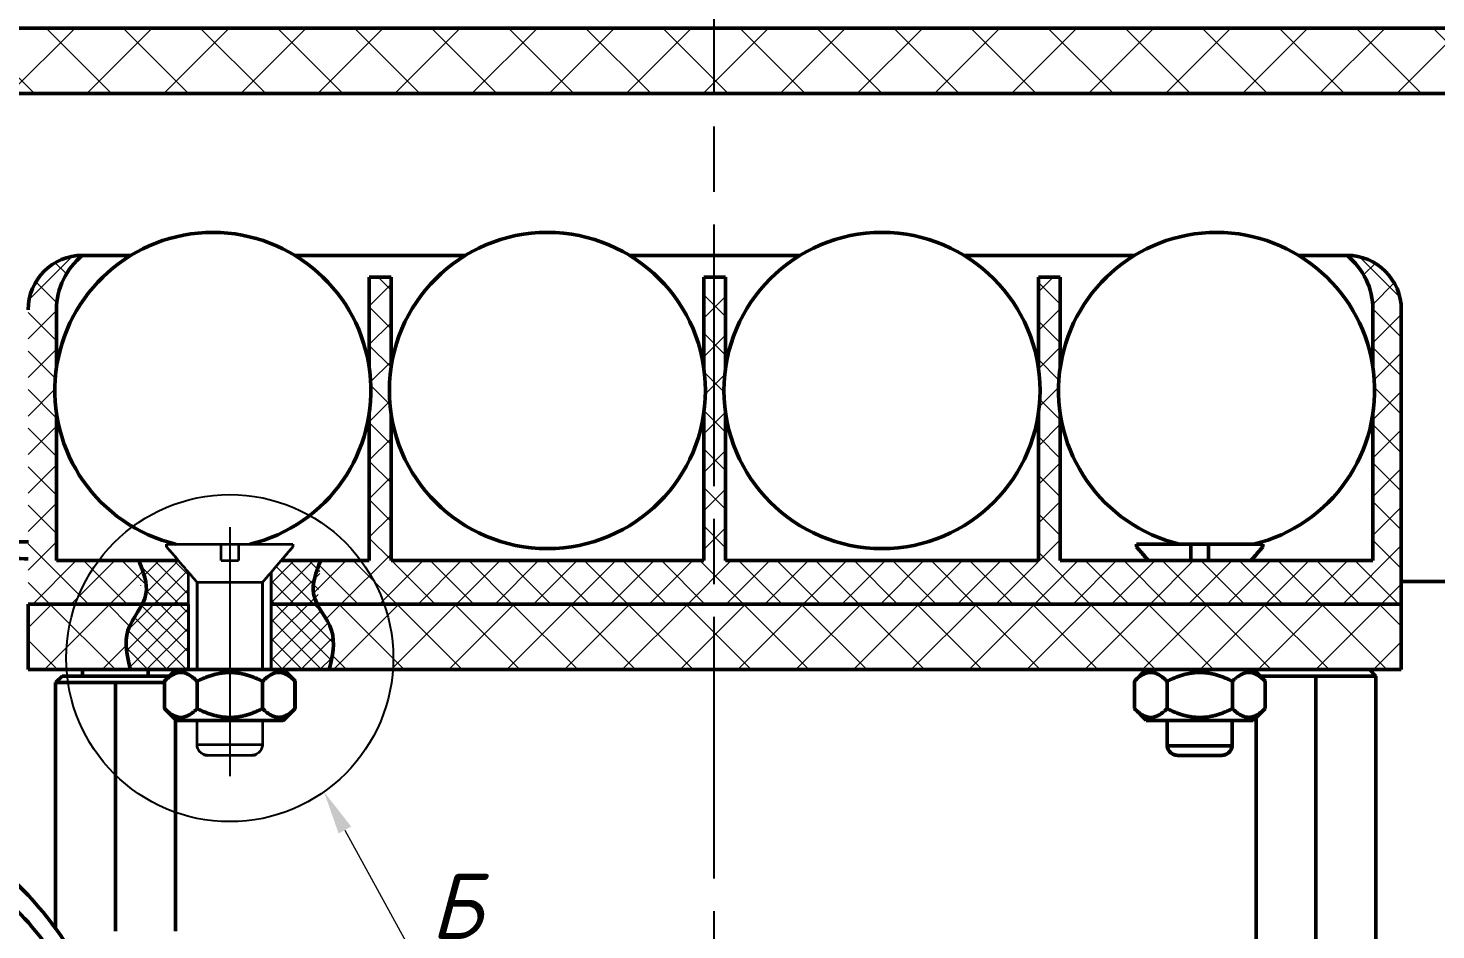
# Model space of a CAD drawing. Header units: inches. Extents: x -14 to 5184, y -66 to 1689.
# Drawn here: x 2656.2 to 2720.8, y 731.3 to 772.7 of the extents above; entities that cross this region are included whole.
import ezdxf
from ezdxf import colors
from ezdxf.entities.mleader import LeaderData, LeaderLine
from ezdxf.math import Vec2, Vec3

# ---------------------------------------------------------------- set-up
doc = ezdxf.new("R2010")
doc.units = ezdxf.units.IN
doc.header["$MEASUREMENT"] = 0
doc.linetypes.add('ACAD_ISO08W100', pattern=[36, 24, -3, 6, -3])
for name, color, linetype, lineweight in [('Видимый контур (ГОСТ)', 7, 'Continuous', 50), ('Осевая линия (ГОСТ)', 7, 'ACAD_ISO08W100', 25), ('Размер (ГОСТ)', 7, 'Continuous', 25), ('Штриховка (ГОСТ)', 7, 'Continuous', 18)]:
    doc.layers.add(name, color=color, linetype=linetype, lineweight=lineweight)
doc.styles.add('Standart 3.0', font='gost_b.ttf', dxfattribs={"oblique": 15, "height": 3})
doc.dimstyles.new('Обычный (ГОСТ)', dxfattribs={"dimscale": 0.5, "dimtxt": 3.5, "dimasz": 3.5, "dimexe": 1, "dimexo": 0, "dimgap": 0.5, "dimtad": 1, "dimrnd": 1e-08, "dimtxsty": 'Standart 3.0', "dimblk": 'Filled-1', "dimblk1": 'Filled-1', "dimblk2": 'Filled-1', "dimcen": 0.09, "dimdle": 15, "dimclrd": 256, "dimclre": 256, "dimclrt": 256, "dimazin": 2, "dimtfac": 0.714286, "dimtmove": 0, "dimatfit": 3, "dimfxl": 1, "dimtolj": 1, "dimlwd": 25, "dimlwe": 25, "dimarcsym": 0})

# ---------------------------------------------------------------- blocks, each defined once
blk = doc.blocks.new('Filled-1')
at = {"color": 0}
for p, q in [((0, 0), (-1, 0.143)), ((-1, 0.143), (-1, -0.143)), ((-1, 0), (0, 0)), ((-1, -0.143), (0, 0))]:
    blk.add_line(p, q, dxfattribs=at)
at = {"color": 0, "flags": 128}
blk.add_lwpolyline([(-1, -0.143), (0, 0), (-1, 0.143), (-1, -0.143)], dxfattribs=at)
at = {"color": 0}
blk.add_solid([(-1, -0.143), (0, 0), (-1, 0.143), (-1, -0.143)], dxfattribs=at)
blk = doc.blocks.new('*D135')
at = {"layer": 'Размер (ГОСТ)', "lineweight": 25, "ltscale": 0.5, "transparency": 16777216}
for p, q in [((2677.696, 772.71), (2557.328, 772.71)), ((2557.828, 669.57), (2557.828, 770.96)), ((2677.696, 667.82), (2557.328, 667.82))]:
    blk.add_line(p, q, dxfattribs=at)
at = {"layer": 'Размер (ГОСТ)', "lineweight": 25, "ltscale": 0.5, "transparency": 16777216, "xscale": 1.75, "yscale": 1.75, "zscale": 1.75}
for p, rotation in [((2557.828, 772.71), 90), ((2557.828, 667.82), 270)]:
    blk.add_blockref('Filled-1', p, dxfattribs=dict(at, rotation=rotation))
at = {"layer": 'Размер (ГОСТ)', "ltscale": 0.5, "transparency": 16777216, "insert": (2555.775, 720.265), "char_height": 3, "attachment_point": 5, "rotation": 90, "style": 'Standart 3.0'}
blk.add_mtext('\\A1;{\\fGOST type B|b0|i0|c204|p0;105}%%P{\\fGOST type B|b0|i0|c204|p0;0,2}', dxfattribs=at)

msp = doc.modelspace()

# ---------------------------------------------------------------- hatches: boundary and pattern name
at = {"layer": 'Штриховка (ГОСТ)'}
h = msp.add_hatch(dxfattribs=at)
h.set_pattern_fill('ANSI37', color=256, scale=20, angle=90, style=0, double=1)
h.set_pattern_definition([(135, (-764.6716, -51.7324), (-1.767767, -1.767767), []), (225, (-764.6716, -51.7324), (1.767767, -1.767767), [])])
edge = h.paths.add_edge_path()
edge.add_ellipse((2627.7583, 767.7096), major_axis=(0, 5), ratio=1, start_angle=0, end_angle=90)
edge.add_line((2622.7583, 767.7096), (2622.7583, 745.8202))
edge.add_line((2622.7583, 745.8202), (2622.7583, 745.7096))
edge.add_line((2622.7583, 745.7096), (2624.2583, 745.7096))
edge.add_line((2624.2583, 745.7096), (2624.2583, 747.2096))
edge.add_line((2624.2583, 747.2096), (2625.6968, 747.2096))
edge.add_line((2625.6968, 747.2096), (2625.7583, 747.2096))
edge.add_line((2625.7583, 747.2096), (2625.7583, 769.7096))
edge.add_line((2625.7583, 769.7096), (2739.0945, 769.7096))
edge.add_line((2739.0945, 769.7096), (2739.0945, 772.7096))
edge.add_line((2739.0945, 772.7096), (2627.7583, 772.7096))
h.paths.add_polyline_path([(2743.796, 772.1482), (2744.1971, 772.1482), (2744.1581, 772.1937), (2744.1182, 772.2402), (2744.0774, 772.2877), (2744.0357, 772.3363), (2743.9931, 772.386), (2743.9495, 772.4368), (2743.9049, 772.4888), (2743.8592, 772.5421), (2743.8124, 772.5966), (2743.7645, 772.6524), (2743.7197, 772.7047), (2743.7196, 772.7047), (2739.0945, 772.7096), (2739.0945, 769.7096), (2740.7583, 769.7096), (2740.7583, 747.2096), (2742.2583, 747.2096), (2742.2389, 769.6642), (2743.7959, 769.7097)])
edge = h.paths.add_edge_path()
edge.add_line((2748.0444, 772.7014), (2748.0258, 772.6797))
edge.add_line((2748.0258, 772.6797), (2748.0068, 772.6576))
edge.add_line((2748.0068, 772.6576), (2747.988, 772.6357))
edge.add_line((2747.988, 772.6357), (2747.9694, 772.614))
edge.add_line((2747.9694, 772.614), (2747.9509, 772.5925))
edge.add_line((2747.9509, 772.5925), (2747.9326, 772.5711))
edge.add_line((2747.9326, 772.5711), (2747.9145, 772.5499))
edge.add_line((2747.9145, 772.5499), (2747.8964, 772.5289))
edge.add_line((2747.8964, 772.5289), (2747.8786, 772.5081))
edge.add_line((2747.8786, 772.5081), (2747.8609, 772.4874))
edge.add_line((2747.8609, 772.4874), (2747.8433, 772.467))
edge.add_line((2747.8433, 772.467), (2747.8259, 772.4466))
edge.add_line((2747.8259, 772.4466), (2747.8086, 772.4265))
edge.add_line((2747.8086, 772.4265), (2747.7915, 772.4065))
edge.add_line((2747.7915, 772.4065), (2747.7745, 772.3867))
edge.add_line((2747.7745, 772.3867), (2747.7576, 772.367))
edge.add_line((2747.7576, 772.367), (2747.7409, 772.3475))
edge.add_line((2747.7409, 772.3475), (2747.7243, 772.3282))
edge.add_line((2747.7243, 772.3282), (2747.7078, 772.309))
edge.add_line((2747.7078, 772.309), (2747.6915, 772.29))
edge.add_line((2747.6915, 772.29), (2747.5925, 772.2232))
edge.add_line((2747.5925, 772.2232), (2747.5925, 769.3619))
edge.add_line((2747.5925, 769.3619), (2749.2582, 769.4097))
edge.add_line((2749.2582, 769.4097), (2749.2582, 747.2096))
edge.add_line((2749.2582, 747.2096), (2751.2583, 747.2096))
edge.add_line((2751.2583, 747.2096), (2751.2583, 745.7096))
edge.add_line((2751.2583, 745.7096), (2752.7583, 745.7096))
edge.add_line((2752.7583, 745.7096), (2752.7583, 767.7096))
edge.add_line((2752.7583, 767.7096), (2752.7569, 767.8269))
edge.add_line((2752.7569, 767.8269), (2752.7528, 767.9441))
edge.add_line((2752.7528, 767.9441), (2752.7459, 768.0612))
edge.add_line((2752.7459, 768.0612), (2752.7363, 768.1781))
edge.add_line((2752.7363, 768.1781), (2752.7239, 768.2948))
edge.add_line((2752.7239, 768.2948), (2752.7088, 768.4111))
edge.add_line((2752.7088, 768.4111), (2752.691, 768.527))
edge.add_line((2752.691, 768.527), (2752.6705, 768.6425))
edge.add_line((2752.6705, 768.6425), (2752.6472, 768.7575))
edge.add_line((2752.6472, 768.7575), (2752.6213, 768.8719))
edge.add_line((2752.6213, 768.8719), (2752.5927, 768.9856))
edge.add_line((2752.5927, 768.9856), (2752.5615, 769.0987))
edge.add_line((2752.5615, 769.0987), (2752.5275, 769.211))
edge.add_line((2752.5275, 769.211), (2752.491, 769.3224))
edge.add_line((2752.491, 769.3224), (2752.4519, 769.433))
edge.add_line((2752.4519, 769.433), (2752.4102, 769.5426))
edge.add_line((2752.4102, 769.5426), (2752.3659, 769.6512))
edge.add_line((2752.3659, 769.6512), (2752.3191, 769.7588))
edge.add_line((2752.3191, 769.7588), (2752.2698, 769.8652))
edge.add_line((2752.2698, 769.8652), (2752.218, 769.9704))
edge.add_line((2752.218, 769.9704), (2752.1637, 770.0744))
edge.add_line((2752.1637, 770.0744), (2752.107, 770.1771))
edge.add_line((2752.107, 770.1771), (2752.0479, 770.2784))
edge.add_line((2752.0479, 770.2784), (2751.9865, 770.3784))
edge.add_line((2751.9865, 770.3784), (2751.9227, 770.4768))
edge.add_line((2751.9227, 770.4768), (2751.8567, 770.5737))
edge.add_line((2751.8567, 770.5737), (2751.7884, 770.6691))
edge.add_line((2751.7884, 770.6691), (2751.7178, 770.7628))
edge.add_line((2751.7178, 770.7628), (2751.6451, 770.8548))
edge.add_line((2751.6451, 770.8548), (2751.5703, 770.9451))
edge.add_line((2751.5703, 770.9451), (2751.4933, 771.0337))
edge.add_line((2751.4933, 771.0337), (2751.4143, 771.1204))
edge.add_line((2751.4143, 771.1204), (2751.3333, 771.2052))
edge.add_line((2751.3333, 771.2052), (2751.2504, 771.2881))
edge.add_line((2751.2504, 771.2881), (2751.1655, 771.369))
edge.add_line((2751.1655, 771.369), (2751.0787, 771.4479))
edge.add_line((2751.0787, 771.4479), (2750.9901, 771.5248))
edge.add_line((2750.9901, 771.5248), (2750.8997, 771.5996))
edge.add_line((2750.8997, 771.5996), (2750.8076, 771.6722))
edge.add_line((2750.8076, 771.6722), (2750.7138, 771.7426))
edge.add_line((2750.7138, 771.7426), (2750.6184, 771.8108))
edge.add_line((2750.6184, 771.8108), (2750.5214, 771.8768))
edge.add_line((2750.5214, 771.8768), (2750.4229, 771.9405))
edge.add_line((2750.4229, 771.9405), (2750.3229, 772.0018))
edge.add_line((2750.3229, 772.0018), (2750.2215, 772.0608))
edge.add_line((2750.2215, 772.0608), (2750.1188, 772.1174))
edge.add_line((2750.1188, 772.1174), (2750.0147, 772.1715))
edge.add_line((2750.0147, 772.1715), (2749.9095, 772.2232))
edge.add_line((2749.9095, 772.2232), (2749.803, 772.2724))
edge.add_line((2749.803, 772.2724), (2749.6954, 772.3191))
edge.add_line((2749.6954, 772.3191), (2749.5867, 772.3633))
edge.add_line((2749.5867, 772.3633), (2749.4771, 772.4049))
edge.add_line((2749.4771, 772.4049), (2749.3665, 772.444))
edge.add_line((2749.3665, 772.444), (2749.255, 772.4804))
edge.add_line((2749.255, 772.4804), (2749.1427, 772.5142))
edge.add_line((2749.1427, 772.5142), (2749.0296, 772.5453))
edge.add_line((2749.0296, 772.5453), (2748.9158, 772.5738))
edge.add_line((2748.9158, 772.5738), (2748.8014, 772.5996))
edge.add_line((2748.8014, 772.5996), (2748.6864, 772.6227))
edge.add_line((2748.6864, 772.6227), (2748.5709, 772.6432))
edge.add_line((2748.5709, 772.6432), (2748.4549, 772.6609))
edge.add_line((2748.4549, 772.6609), (2748.3386, 772.6758))
edge.add_line((2748.3386, 772.6758), (2748.222, 772.6881))
edge.add_line((2748.222, 772.6881), (2748.105, 772.6976))
edge.add_line((2748.105, 772.6976), (2748.0996, 772.698))
edge.add_line((2748.0996, 772.698), (2748.0942, 772.6983))
edge.add_line((2748.0942, 772.6983), (2748.0888, 772.6987))
edge.add_line((2748.0888, 772.6987), (2748.0834, 772.6991))
edge.add_line((2748.0834, 772.6991), (2748.078, 772.6994))
edge.add_arc((2747.7582, 767.7088), 5.0009, 86.333989, 86.719647)
at = {"layer": 'Штриховка (ГОСТ)', "ltscale": 0.5}
h = msp.add_hatch(dxfattribs=at)
h.set_pattern_fill('ANSI37', color=256, scale=10, angle=90)
h.set_pattern_definition([(135, (-764.6716, -26.715), (-0.88388348, -0.88388348), []), (225, (-764.6716, -26.715), (0.88388348, -0.88388348), [])])
edge = h.paths.add_edge_path()
edge.add_line((2687.6965, 746.2885), (2687.698, 761.2885))
edge.add_line((2687.698, 761.2885), (2687.2379, 761.2885))
edge.add_line((2687.2379, 761.2885), (2687.2379, 757.1321))
edge.add_arc((2680.0629, 756.0885), 7.2505, 0, 8.275699, ccw=False)
edge.add_arc((2680.0629, 756.0885), 7.2505, -8.275699, 0, ccw=False)
edge.add_line((2687.2379, 755.0449), (2687.2379, 754.2885))
edge.add_line((2687.2379, 754.2885), (2687.2379, 748.2885))
edge.add_line((2687.2379, 748.2885), (2677.2243, 748.2885))
edge.add_line((2677.2243, 748.2885), (2672.8879, 748.2885))
edge.add_line((2672.8879, 748.2885), (2672.8879, 754.2885))
edge.add_line((2672.8879, 754.2885), (2672.8879, 755.0449))
edge.add_arc((2680.0629, 756.0885), 7.2505, 180, 188.275699, ccw=False)
edge.add_arc((2680.0629, 756.0885), 7.2505, 171.724301, 180, ccw=False)
edge.add_line((2672.8879, 757.1321), (2672.8879, 761.2885))
edge.add_line((2672.8879, 761.2885), (2671.8879, 761.2885))
edge.add_line((2671.8879, 761.2885), (2671.8879, 757.1321))
edge.add_arc((2664.7129, 756.0885), 7.2505, -8.275699, 8.275699, ccw=False)
edge.add_line((2671.8879, 755.0449), (2671.8879, 754.2885))
edge.add_line((2671.8879, 754.2885), (2671.8879, 748.2885))
edge.add_line((2671.8879, 748.2885), (2669.6586, 748.2885))
edge.add_spline(control_points=[(2669.6586, 748.2885), (2669.4506, 747.7643), (2669.1739, 747.0668), (2669.4256, 746.4419), (2669.5044, 746.2885)], knot_values=[0, 0, 0, 0, 1.5657328, 2.0835352, 2.0835352, 2.0835352, 2.0835352], degree=3, periodic=0)
edge.add_line((2669.5044, 746.2885), (2687.6965, 746.2885))
h.paths.add_polyline_path([(2696.6529, 746.2885), (2711.5088, 746.2885), (2719.2379, 746.2885), (2719.2379, 754.2885), (2719.2379, 759.7885, 0.4142136), (2716.7379, 762.2885, -0.2286675), (2717.9379, 759.8018), (2717.9379, 757.1321, -0.0723449), (2717.9379, 755.0449), (2717.9379, 754.2885), (2717.9379, 748.2885), (2712.344, 748.2885), (2703.5879, 748.2885), (2703.5879, 754.2885), (2703.5879, 755.0449, -0.0723449), (2703.5879, 757.1321), (2703.5879, 761.2885), (2702.5879, 761.2885), (2702.5879, 757.1321, -0.0361253), (2702.6634, 756.0885, -0.0361253), (2702.5879, 755.0449), (2702.5879, 754.2885), (2702.5879, 748.2885), (2688.2379, 748.2885), (2688.2379, 754.2885), (2688.2379, 755.0449, -0.0361253), (2688.1624, 756.0885, -0.0361253), (2688.2379, 757.1321), (2688.2379, 761.2885), (2687.698, 761.2885), (2687.6965, 746.2885)])
edge = h.paths.add_edge_path()
edge.add_spline(control_points=[(2661.4715, 746.2885), (2661.5503, 746.4419), (2661.802, 747.0668), (2661.5253, 747.7643), (2661.3173, 748.2885)], knot_values=[0, 0, 0, 0, 0.5178024, 2.0835352, 2.0835352, 2.0835352, 2.0835352], degree=3, periodic=0)
edge.add_line((2661.3173, 748.2885), (2657.5379, 748.2885))
edge.add_line((2657.5379, 748.2885), (2657.5379, 754.2885))
edge.add_line((2657.5379, 754.2885), (2657.5379, 755.0449))
edge.add_arc((2664.7129, 756.0885), 7.2505, 171.724301, 188.275699, ccw=False)
edge.add_line((2657.5379, 757.1321), (2657.5379, 759.8018))
edge.add_arc((2660.7144, 759.8018), 3.1765, 128.479067, 180, ccw=False)
edge.add_arc((2658.7379, 759.7885), 2.5, 90, 180)
edge.add_line((2656.2379, 759.7885), (2656.2379, 754.2885))
edge.add_line((2656.2379, 754.2885), (2656.2379, 746.2885))
edge.add_line((2656.2379, 746.2885), (2661.4715, 746.2885))
h = msp.add_hatch(dxfattribs=at)
h.set_pattern_fill('ANSI37', color=256, scale=5)
h.set_pattern_definition([(45, (-764.67155, -51.7324), (-0.44194174, 0.44194174), []), (135, (-764.67155, -51.7324), (-0.44194174, -0.44194174), [])])
edge = h.paths.add_edge_path()
edge.add_spline(control_points=[(2661.4715, 746.2885), (2661.5503, 746.4419), (2661.802, 747.0668), (2661.5253, 747.7643), (2661.3173, 748.2885)], knot_values=[0, 0, 0, 0, 0.5178024, 2.0835352, 2.0835352, 2.0835352, 2.0835352], degree=3, periodic=0)
edge.add_line((2661.4796, 746.2885), (2663.5897, 746.2885))
edge.add_line((2663.5897, 746.2885), (2663.5897, 747.7548))
edge.add_spline(control_points=[(2663.5897, 747.7548), (2663.3854, 747.9929), (2663.1319, 748.2885)], knot_values=[0.0768625, 0.0768625, 0.0768625, 0.1478563, 0.1478563, 0.1478563], weights=[1.0252067, 1.0303787, 1.0236006], degree=2, periodic=0)
edge.add_line((2663.1319, 748.2885), (2661.3173, 748.2885))
edge = h.paths.add_edge_path(flags=17)
edge.add_line((2667.3862, 746.2885), (2669.5044, 746.2885))
edge.add_spline(control_points=[(2669.5044, 746.2885), (2669.4256, 746.4419), (2669.1739, 747.0668), (2669.4506, 747.7643), (2669.6586, 748.2885)], knot_values=[0, 0, 0, 0, 0.5178024, 2.0835352, 2.0835352, 2.0835352, 2.0835352], degree=3, periodic=0)
edge.add_line((2669.6586, 748.2885), (2667.844, 748.2885))
edge.add_spline(control_points=[(2667.3862, 747.7548), (2667.7823, 748.2166), (2668.3871, 748.9219)], knot_values=[0, 0, 0, 0.1383147, 0.1383147, 0.1383147], weights=[1.0252067, 1.0352832, 1], degree=2, periodic=0)
edge.add_line((2667.3862, 747.7548), (2667.3862, 746.2885))
edge = h.paths.add_edge_path()
edge.add_line((2663.5897, 746.2885), (2661.4715, 746.2885))
edge.add_spline(control_points=[(2661.4715, 746.2885), (2661.2655, 745.8874), (2660.5293, 744.9854), (2660.7821, 743.9044), (2660.9261, 743.2885)], knot_values=[2.0835352, 2.0835352, 2.0835352, 2.0835352, 3.4375708, 5.2305927, 5.2305927, 5.2305927, 5.2305927], degree=3, periodic=0)
edge.add_line((2660.9261, 743.2885), (2663.5897, 743.2885))
edge.add_line((2663.5897, 743.2885), (2663.5897, 746.2885))
edge = h.paths.add_edge_path()
edge.add_spline(control_points=[(2670.0498, 743.2885), (2670.1938, 743.9044), (2670.4466, 744.9854), (2669.7104, 745.8874), (2669.5044, 746.2885)], knot_values=[2.0835352, 2.0835352, 2.0835352, 2.0835352, 3.8765571, 5.2305927, 5.2305927, 5.2305927, 5.2305927], degree=3, periodic=0)
edge.add_spline(control_points=[(2669.6586, 748.2885), (2669.4506, 747.7643), (2669.1739, 747.0668), (2669.4256, 746.4419), (2669.5044, 746.2885)], knot_values=[0, 0, 0, 0, 1.5657328, 2.0835352, 2.0835352, 2.0835352, 2.0835352], degree=3, periodic=0)
edge.add_line((2669.5044, 746.2885), (2667.3862, 746.2885))
edge.add_line((2667.3862, 746.2885), (2667.3862, 743.2885))
edge.add_line((2667.3862, 743.2885), (2670.0498, 743.2885))
h = msp.add_hatch(dxfattribs=at)
h.set_pattern_fill('ANSI37', color=256, scale=15)
h.set_pattern_definition([(45, (-764.6716, -26.715), (-1.3258252, 1.3258252), []), (135, (-764.6716, -26.715), (-1.3258252, -1.3258252), [])])
edge = h.paths.add_edge_path()
edge.add_spline(control_points=[(2660.9261, 743.2885), (2660.7821, 743.9044), (2660.5293, 744.9854), (2661.2655, 745.8874), (2661.4715, 746.2885)], knot_values=[2.0835352, 2.0835352, 2.0835352, 2.0835352, 3.8765571, 5.2305927, 5.2305927, 5.2305927, 5.2305927], degree=3, periodic=0)
edge.add_line((2661.4715, 746.2885), (2656.238, 746.2885))
edge.add_line((2656.238, 746.2885), (2656.238, 743.2885))
edge.add_line((2656.238, 743.2885), (2660.9261, 743.2885))
edge = h.paths.add_edge_path()
edge.add_spline(control_points=[(2669.5044, 746.2885), (2669.7104, 745.8874), (2670.4466, 744.9854), (2670.1938, 743.9044), (2670.0498, 743.2885)], knot_values=[2.0835352, 2.0835352, 2.0835352, 2.0835352, 3.4375708, 5.2305927, 5.2305927, 5.2305927, 5.2305927], degree=3, periodic=0)
edge.add_line((2670.0498, 743.2885), (2678.8109, 743.2885))
edge.add_line((2678.8109, 743.2885), (2681.8075, 743.2885))
edge.add_line((2681.8075, 743.2885), (2693.6564, 743.2885))
edge.add_line((2693.6564, 743.2885), (2696.6529, 743.2885))
edge.add_line((2696.6529, 743.2885), (2711.8862, 743.2885))
edge.add_line((2711.8862, 743.2885), (2711.8862, 746.2885))
edge.add_line((2711.8862, 746.2885), (2696.6528, 746.2885))
edge.add_line((2696.6528, 746.2885), (2669.5044, 746.2885))
h.paths.add_polyline_path([(2719.238, 743.2885), (2719.238, 746.2885), (2711.8862, 746.2885), (2711.8862, 743.2885), (2712.4402, 743.2885)])
h = msp.add_hatch(dxfattribs=at)
h.set_pattern_fill('ANSI37', color=256, scale=15)
h.set_pattern_definition([(45, (-764.6716, -51.7324), (-1.3258252, 1.3258252), []), (135, (-764.6716, -51.7324), (-1.3258252, -1.3258252), [])])
edge = h.paths.add_edge_path()
edge.add_spline(control_points=[(2640.9551, 706.8202), (2640.786, 707.139), (2640.2853, 708.1094), (2640.8354, 709.1323), (2641.2053, 709.8202)], knot_values=[0, 0, 0, 0, 1.0405307, 3.1768806, 3.1768806, 3.1768806, 3.1768806], degree=3, periodic=0)
edge.add_line((2641.2053, 709.8202), (2639.599, 709.8202))
edge.add_line((2639.599, 709.8202), (2625.6968, 709.8202))
edge.add_line((2625.6968, 709.8202), (2625.6968, 721.3202))
edge.add_line((2625.6968, 721.3202), (2622.8787, 721.3202))
edge.add_line((2622.8787, 721.3202), (2622.8787, 720.3751))
edge.add_line((2622.8787, 720.3751), (2622.6968, 720.3751))
edge.add_line((2622.6968, 720.3751), (2622.6968, 706.8202))
edge.add_line((2622.6968, 706.8202), (2623.0164, 706.8202))
edge.add_ellipse((2623.4569, 703.8527), major_axis=(0.5083, 2.9567), ratio=0.9999874, start_angle=9.807636, end_angle=18.197853, ccw=False)
edge.add_line((2623.4541, 706.8527), (2633.2041, 706.8618))
edge.add_line((2633.2041, 706.8618), (2639.599, 706.8202))
edge.add_line((2639.599, 706.8202), (2640.9551, 706.8202))
edge = h.paths.add_edge_path()
edge.add_line((2752.6968, 744.8053), (2749.6968, 744.8053))
edge.add_line((2749.6968, 744.8053), (2749.6968, 709.8202))
edge.add_line((2749.6968, 709.8202), (2651.1901, 709.8202))
edge.add_line((2651.1901, 709.8202), (2649.1853, 709.8202))
edge.add_spline(control_points=[(2649.1853, 709.8202), (2649.2533, 709.6937), (2649.3214, 709.5672), (2649.3864, 709.4408)], knot_values=[0, 0, 0, 0, 0.3929016, 0.3929016, 0.3929016, 0.3929016], degree=3, periodic=0)
edge.add_spline(control_points=[(2649.3864, 709.4408), (2649.4841, 709.2513), (2649.575, 709.0621), (2649.6494, 708.8737)], knot_values=[0.3929016, 0.3929016, 0.3929016, 0.3929016, 0.982254, 0.982254, 0.982254, 0.982254], degree=3, periodic=0)
edge.add_spline(control_points=[(2649.7201, 708.6785), (2649.6988, 708.7435), (2649.6751, 708.8085), (2649.6494, 708.8737)], knot_values=[0.982254, 0.982254, 0.982254, 0.982254, 1.1861158, 1.1861158, 1.1861158, 1.1861158], degree=3, periodic=0)
edge.add_spline(control_points=[(2649.7201, 708.6785), (2649.7399, 708.6183), (2649.7576, 708.5582), (2649.7729, 708.4982)], knot_values=[1.1861158, 1.1861158, 1.1861158, 1.1861158, 1.3751556, 1.3751556, 1.3751556, 1.3751556], degree=3, periodic=0)
edge.add_spline(control_points=[(2649.7729, 708.4982), (2649.7875, 708.4412), (2649.7998, 708.3844), (2649.8098, 708.3276)], knot_values=[1.3751556, 1.3751556, 1.3751556, 1.3751556, 1.5546526, 1.5546526, 1.5546526, 1.5546526], degree=3, periodic=0)
edge.add_spline(control_points=[(2649.8258, 708.2185), (2649.8215, 708.2548), (2649.8161, 708.2912), (2649.8098, 708.3276)], knot_values=[1.5546526, 1.5546526, 1.5546526, 1.5546526, 1.6698318, 1.6698318, 1.6698318, 1.6698318], degree=3, periodic=0)
edge.add_spline(control_points=[(2649.8344, 708.1257), (2649.8323, 708.1566), (2649.8295, 708.1876), (2649.8258, 708.2185)], knot_values=[1.6698318, 1.6698318, 1.6698318, 1.6698318, 1.768117, 1.768117, 1.768117, 1.768117], degree=3, periodic=0)
edge.add_spline(control_points=[(2649.838, 708.0333), (2649.8376, 708.064), (2649.8364, 708.0949), (2649.8344, 708.1257)], knot_values=[1.768117, 1.768117, 1.768117, 1.768117, 1.8662827, 1.8662827, 1.8662827, 1.8662827], degree=3, periodic=0)
edge.add_spline(control_points=[(2649.8363, 707.9411), (2649.8378, 707.9718), (2649.8383, 708.0025), (2649.838, 708.0333)], knot_values=[1.8662827, 1.8662827, 1.8662827, 1.8662827, 1.9643858, 1.9643858, 1.9643858, 1.9643858], degree=3, periodic=0)
edge.add_spline(control_points=[(2649.8291, 707.849), (2649.8324, 707.8797), (2649.8348, 707.9104), (2649.8363, 707.9411)], knot_values=[1.9643858, 1.9643858, 1.9643858, 1.9643858, 2.0627335, 2.0627335, 2.0627335, 2.0627335], degree=3, periodic=0)
edge.add_spline(control_points=[(2649.8164, 707.7594), (2649.8176, 707.7664), (2649.8226, 707.7962), (2649.8266, 707.8261), (2649.8291, 707.849)], knot_values=[2.0627335, 2.0627335, 2.0627335, 2.0627335, 2.0851532, 2.1587696, 2.1587696, 2.1587696, 2.1587696], degree=3, periodic=0)
edge.add_spline(control_points=[(2649.7972, 707.6662), (2649.8046, 707.6972), (2649.811, 707.7283), (2649.8164, 707.7594)], knot_values=[2.1587696, 2.1587696, 2.1587696, 2.1587696, 2.2588995, 2.2588995, 2.2588995, 2.2588995], degree=3, periodic=0)
edge.add_spline(control_points=[(2649.7972, 707.6662), (2649.7882, 707.6279), (2649.7777, 707.5897), (2649.7659, 707.5515)], knot_values=[2.2588995, 2.2588995, 2.2588995, 2.2588995, 2.3826602, 2.3826602, 2.3826602, 2.3826602], degree=3, periodic=0)
edge.add_spline(control_points=[(2649.7659, 707.5515), (2649.7497, 707.4988), (2649.7312, 707.4462), (2649.7108, 707.3937)], knot_values=[2.3826602, 2.3826602, 2.3826602, 2.3826602, 2.5533905, 2.5533905, 2.5533905, 2.5533905], degree=3, periodic=0)
edge.add_spline(control_points=[(2649.7108, 707.3937), (2649.6899, 707.3398), (2649.667, 707.2861), (2649.6427, 707.2324)], knot_values=[2.5533905, 2.5533905, 2.5533905, 2.5533905, 2.7284314, 2.7284314, 2.7284314, 2.7284314], degree=3, periodic=0)
edge.add_spline(control_points=[(2649.6427, 707.2324), (2649.6125, 707.1658), (2649.5801, 707.0993), (2649.5464, 707.0329)], knot_values=[2.7284314, 2.7284314, 2.7284314, 2.7284314, 2.9454271, 2.9454271, 2.9454271, 2.9454271], degree=3, periodic=0)
edge.add_spline(control_points=[(2649.5464, 707.0329), (2649.5105, 706.962), (2649.4731, 706.8911), (2649.4355, 706.8202)], knot_values=[2.9454271, 2.9454271, 2.9454271, 2.9454271, 3.1768806, 3.1768806, 3.1768806, 3.1768806], degree=3, periodic=0)
edge.add_line((2649.4355, 706.8202), (2651.1901, 706.8202))
edge.add_line((2651.1901, 706.8202), (2722.4055, 706.8202))
edge.add_line((2722.4055, 706.8202), (2722.4055, 706.8316))
edge.add_line((2722.4055, 706.8316), (2732.1555, 706.8336))
edge.add_line((2732.1555, 706.8336), (2742.1555, 706.8271))
edge.add_line((2742.1555, 706.8271), (2742.1555, 706.8356))
edge.add_line((2742.1555, 706.8356), (2751.9055, 706.8375))
edge.add_line((2751.9055, 706.8375), (2752.6968, 706.8202))
edge.add_line((2752.6968, 706.8202), (2752.6968, 744.8053))

# ---------------------------------------------------------------- linework, layer by layer
at = {"layer": 'Видимый контур (ГОСТ)'}
for p, q in [((2627.7583, 772.7096), (2739.0945, 772.7096)), ((2739.0945, 769.7096), (2625.7583, 769.7096)), ((2660.9539, 762.2885), (2658.7379, 762.2885)), ((2676.3039, 762.2885), (2668.4718, 762.2885)), ((2691.6539, 762.2885), (2683.8218, 762.2885)), ((2707.0039, 762.2885), (2699.1718, 762.2885)), ((2716.7379, 762.2885), (2714.5218, 762.2885)), ((2671.8879, 757.1321), (2671.8879, 761.2885)), ((2671.8879, 761.2885), (2672.8879, 761.2885)), ((2672.8879, 761.2885), (2672.8879, 757.1321)), ((2687.2379, 757.1321), (2687.2379, 761.2885)), ((2687.2379, 761.2885), (2688.2379, 761.2885)), ((2688.2379, 761.2885), (2688.2379, 757.1321)), ((2702.5879, 761.2885), (2703.5879, 761.2885)), ((2702.5879, 757.1321), (2702.5879, 761.2885)), ((2703.5879, 761.2885), (2703.5879, 757.1321)), ((2657.5379, 757.1321), (2657.5379, 759.8018)), ((2717.9379, 757.1321), (2717.9379, 759.8018)), ((2719.2379, 759.7885), (2719.2379, 754.2885)), ((2671.8634, 757.2885), (2671.8879, 757.2885)), ((2672.8879, 757.2885), (2672.9124, 757.2885)), ((2657.5379, 754.2885), (2657.5379, 755.0449)), ((2671.8879, 754.2885), (2671.8879, 755.0449)), ((2672.8879, 755.0449), (2672.8879, 754.2885)), ((2687.2379, 754.2885), (2687.2379, 755.0449)), ((2688.2379, 755.0449), (2688.2379, 754.2885)), ((2702.5879, 754.2885), (2702.5879, 755.0449)), ((2703.5879, 755.0449), (2703.5879, 754.2885)), ((2717.9379, 754.2885), (2717.9379, 755.0449)), ((2657.5379, 754.2885), (2657.5379, 748.2885)), ((2671.8879, 748.2885), (2671.8879, 754.2885)), ((2672.8879, 754.2885), (2672.8879, 748.2885)), ((2687.2379, 748.2885), (2687.2379, 754.2885)), ((2688.2379, 754.2885), (2688.2379, 748.2885)), ((2702.5879, 748.2885), (2702.5879, 754.2885)), ((2703.5879, 754.2885), (2703.5879, 748.2885)), ((2717.9379, 748.2885), (2717.9379, 754.2885)), ((2719.2379, 754.2885), (2719.2379, 746.2885)), ((2707.0888, 749.0385), (2707.088, 749.0385)), ((2707.088, 749.0385), (2707.088, 748.9219)), ((2707.088, 748.9219), (2707.0888, 748.9219)), ((2707.5831, 748.3441), (2707.088, 748.9219)), ((2707.0888, 749.0385), (2710.9062, 749.0385)), ((2707.0888, 748.9219), (2707.0888, 749.0385)), ((2709.588, 748.2885), (2709.588, 749.0385)), ((2710.388, 749.0385), (2710.388, 748.2885)), ((2710.9062, 749.0385), (2711.988, 749.0385)), ((2711.988, 749.0385), (2712.8871, 749.0385)), ((2712.3451, 748.2885), (2712.888, 748.9219)), ((2712.8871, 749.0385), (2712.8871, 748.9219)), ((2712.888, 749.0385), (2712.8871, 749.0385)), ((2712.8871, 748.9219), (2712.888, 748.9219)), ((2712.888, 749.0385), (2712.888, 748.9219)), ((2657.5379, 748.2885), (2663.1319, 748.2885)), ((2667.8451, 748.2885), (2671.8879, 748.2885)), ((2672.8879, 748.2885), (2677.2243, 748.2885)), ((2677.2243, 748.2885), (2687.2379, 748.2885)), ((2688.2379, 748.2885), (2702.5879, 748.2885)), ((2703.5879, 748.2885), (2712.344, 748.2885)), ((2709.588, 748.2885), (2710.388, 748.2885)), ((2712.344, 748.2885), (2717.9379, 748.2885)), ((2719.2379, 747.3202), (2740.6951, 747.3202)), ((2663.5834, 746.2885), (2656.2379, 746.2885)), ((2656.238, 743.2885), (2656.238, 746.2885)), ((2656.238, 746.2885), (2663.5897, 746.2885)), ((2696.6529, 746.2885), (2667.3848, 746.2885)), ((2667.3862, 746.2885), (2678.8109, 746.2885)), ((2711.5088, 746.2885), (2696.6528, 746.2885)), ((2696.6529, 746.2885), (2708.4897, 746.2885)), ((2719.2379, 746.2885), (2711.4861, 746.2885)), ((2711.4862, 746.2885), (2719.238, 746.2885)), ((2719.238, 746.2885), (2719.238, 743.2885)), ((2663.9897, 743.2885), (2656.238, 743.2885)), ((2657.4993, 742.6885), (2657.7993, 742.9885)), ((2660.2493, 742.9885), (2657.7993, 742.9885)), ((2658.738, 743.2885), (2658.738, 742.9885)), ((2662.6993, 742.9885), (2660.2493, 742.9885)), ((2661.738, 743.2885), (2661.738, 742.9885)), ((2662.4904, 741.4982), (2662.4901, 742.7548)), ((2663.021, 743.286), (2662.4948, 742.7595)), ((2663.9923, 741.4935), (2663.992, 742.75)), ((2678.8109, 743.2885), (2666.9862, 743.2885)), ((2666.9923, 741.4941), (2666.992, 742.7506)), ((2667.9549, 743.2911), (2668.488, 742.7581)), ((2668.4904, 741.4995), (2668.4901, 742.756)), ((2681.8075, 743.2885), (2678.8109, 743.2885)), ((2693.6564, 743.2885), (2681.8075, 743.2885)), ((2696.6529, 743.2885), (2693.6564, 743.2885)), ((2711.4862, 743.2885), (2696.6529, 743.2885)), ((2706.9904, 741.4982), (2706.9901, 742.7548)), ((2707.521, 743.286), (2706.9948, 742.7595)), ((2708.4923, 741.4935), (2708.492, 742.75)), ((2719.238, 743.2885), (2711.4862, 743.2885)), ((2711.4923, 741.4941), (2711.492, 742.7506)), ((2712.4549, 743.2911), (2712.988, 742.7581)), ((2712.7403, 742.9885), (2715.3237, 742.9885)), ((2712.7412, 742.9885), (2715.3237, 742.9885)), ((2715.3237, 743.2885), (2712.8737, 743.2885)), ((2712.9904, 741.4995), (2712.9901, 742.756)), ((2717.7737, 743.2885), (2715.3237, 743.2885)), ((2715.3237, 743.2885), (2717.7737, 743.2885)), ((2715.3237, 742.9885), (2718.0737, 742.9885)), ((2715.3237, 742.9885), (2717.5624, 742.9885)), ((2715.3237, 742.9885), (2715.3237, 731.5885)), ((2718.0737, 742.9885), (2715.3237, 742.9885)), ((2718.0737, 742.9885), (2717.7737, 743.2885)), ((2718.0737, 742.9885), (2717.7737, 743.2885)), ((2718.0737, 742.9885), (2718.0737, 731.5885)), ((2657.4993, 742.6885), (2660.2493, 742.6885)), ((2657.4993, 742.6885), (2657.4993, 731.4078)), ((2660.2493, 742.6885), (2662.488, 742.6885)), ((2660.2493, 742.6885), (2660.2493, 731.2885)), ((2663.0372, 740.9516), (2662.4925, 741.4961)), ((2667.9437, 740.9526), (2668.4857, 741.4948)), ((2707.5372, 740.9516), (2706.9925, 741.4961)), ((2712.4437, 740.9526), (2712.9857, 741.4948)), ((2662.9993, 740.9739), (2662.9993, 731.2885)), ((2708.4897, 739.8509), (2708.4897, 740.9385)), ((2711.4862, 740.9385), (2711.4862, 739.8509)), ((2712.5737, 741.0719), (2712.5737, 731.5885)), ((2710.9854, 739.3509), (2708.9906, 739.3509)), ((2712.5737, 731.5885), (2712.5737, 727.6885)), ((2715.3237, 731.5885), (2715.3237, 727.6885)), ((2718.0737, 731.5885), (2718.0737, 719.5885))]:
    msp.add_line(p, q, dxfattribs=at)
at = {"layer": 'Видимый контур (ГОСТ)', "lineweight": 35}
for p, q in [((2662.5888, 749.0385), (2662.588, 749.0385)), ((2662.588, 749.0385), (2662.588, 748.9219)), ((2662.588, 748.9219), (2662.5888, 748.9219)), ((2663.0831, 748.3441), (2662.588, 748.9219)), ((2662.5888, 749.0385), (2666.4062, 749.0385)), ((2662.5888, 748.9219), (2662.5888, 749.0385)), ((2665.088, 748.2885), (2665.088, 749.0385)), ((2665.888, 749.0385), (2665.888, 748.2885)), ((2666.4062, 749.0385), (2667.488, 749.0385)), ((2667.488, 749.0385), (2668.3871, 749.0385)), ((2667.8451, 748.2885), (2668.388, 748.9219)), ((2668.3871, 749.0385), (2668.3871, 748.9219)), ((2668.388, 749.0385), (2668.3871, 749.0385)), ((2668.3871, 748.9219), (2668.388, 748.9219)), ((2668.388, 749.0385), (2668.388, 748.9219)), ((2665.088, 748.2885), (2665.888, 748.2885)), ((2663.5897, 743.2885), (2663.5897, 747.7548)), ((2663.9897, 747.2885), (2663.9897, 746.2885)), ((2663.9897, 743.287), (2663.9897, 747.2885)), ((2666.9862, 746.2885), (2666.9862, 747.2885)), ((2666.9862, 747.2885), (2666.9862, 743.2885)), ((2667.3862, 743.2885), (2667.3862, 747.7548)), ((2667.3862, 747.7548), (2667.3862, 743.2885)), ((2663.5897, 746.2885), (2663.5897, 743.2885)), ((2663.9897, 746.2885), (2663.9897, 743.2885)), ((2666.9862, 743.2885), (2666.9862, 746.2885)), ((2663.0347, 743.2885), (2662.488, 742.7418)), ((2662.488, 742.7418), (2662.488, 741.4852)), ((2662.5296, 741.4445), (2662.5296, 742.7825)), ((2662.717, 742.9708), (2662.6993, 742.9885)), ((2663.0357, 743.2885), (2664.2606, 743.2885)), ((2663.9897, 741.4909), (2663.9897, 742.7524)), ((2666.7153, 743.2885), (2667.9402, 743.2885)), ((2666.9862, 742.7535), (2666.9862, 741.491)), ((2667.9412, 743.2885), (2668.488, 742.7418)), ((2668.4463, 742.7825), (2668.4463, 741.4445)), ((2668.488, 742.7418), (2668.488, 741.4852)), ((2663.0347, 740.9385), (2662.488, 741.4852)), ((2667.9412, 740.9385), (2668.488, 741.4852)), ((2663.0357, 740.9385), (2663.0347, 740.9385)), ((2664.2606, 740.9385), (2663.0357, 740.9385)), ((2663.9897, 739.8509), (2663.9897, 740.948)), ((2667.9402, 740.9385), (2666.7153, 740.9385)), ((2666.9862, 740.9486), (2666.9862, 739.8509)), ((2667.9412, 740.9385), (2667.9402, 740.9385)), ((2666.4854, 739.3509), (2664.4906, 739.3509))]:
    msp.add_line(p, q, dxfattribs=at)
at = {"layer": 'Видимый контур (ГОСТ)', "lineweight": 35, "ltscale": 0.5}
for p, q in [((2666.9862, 747.2885), (2663.9897, 747.2885)), ((2663.9897, 739.8509), (2666.9862, 739.8509))]:
    msp.add_line(p, q, dxfattribs=at)
at = {"layer": 'Видимый контур (ГОСТ)', "ltscale": 0.5}
for p, q in [((2663.021, 743.286), (2667.9549, 743.2911)), ((2707.521, 743.286), (2712.4549, 743.2911)), ((2708.4897, 739.7892), (2711.4862, 739.7892))]:
    msp.add_line(p, q, dxfattribs=at)
at = {"layer": 'Видимый контур (ГОСТ)'}
for centre in [(2680.0629, 756.0885), (2695.4129, 756.0885)]:
    msp.add_circle(centre, 7.2505, dxfattribs=at)
for centre, radius, start, end in [((2664.7129, 756.0885), 7.2505, 283.505689, 256.494311), ((2710.7629, 756.0885), 7.2505, 283.505689, 256.494311), ((2658.7379, 759.7885), 2.5, 90, 180), ((2660.7144, 759.8018), 3.1765, 128.479067, 180), ((2716.7379, 759.7885), 2.5, 0, 90), ((2714.7614, 759.8018), 3.1765, 0, 51.520933), ((2708.988, 739.8509), 0.5, 242.949746, 270), ((2710.988, 739.8509), 0.5, 270, 297.050254)]:
    msp.add_arc(centre, radius, start, end, dxfattribs=at)
at = {"layer": 'Видимый контур (ГОСТ)', "lineweight": 35}
for centre, start, end in [((2664.488, 739.8509), 242.949746, 270), ((2666.488, 739.8509), 270, 297.050254)]:
    msp.add_arc(centre, 0.5, start, end, dxfattribs=at)
at = {"layer": 'Видимый контур (ГОСТ)'}
for centre in [(2665.4905, 740.9521), (2709.9905, 740.9521)]:
    msp.add_ellipse(centre, major_axis=(2.4533, 0.0005), ratio=0.001962, start_param=3.1435546, end_param=6.2812233, dxfattribs=at)
at = {"layer": 'Видимый контур (ГОСТ)', "ltscale": 0.5}
for points in [[(2660.1923, 725.2885), (2655.9002, 732.0591), (2648.3533, 740.6512), (2648.903, 745.0471), (2651.7519, 748.2441), (2654.4008, 749.1433), (2656.2379, 749.1433), (2656.2501, 749.1433)], [(2660.7796, 725.2885), (2658.8374, 729.2956), (2656.4, 732.7585), (2650.7523, 738.2534), (2649.2621, 741.8146), (2649.6527, 744.5975), (2653.3885, 748.1809), (2656.2379, 748.3652)], [(2661.3173, 748.2885), (2661.6428, 746.757), (2660.8151, 745.0781), (2660.9261, 743.2885)], [(2669.6586, 748.2885), (2669.3331, 746.757), (2670.1608, 745.0781), (2670.0498, 743.2885)]]:
    msp.add_spline(points, degree=3, dxfattribs=at)
at = {"layer": 'Видимый контур (ГОСТ)', "lineweight": 35}
for points, weights in [([(2663.9897, 747.2885), (2663.5121, 747.845), (2662.5888, 748.9219)], [1, 1.05489030117, 1]), ([(2668.3871, 748.9219), (2667.4638, 747.845), (2666.9862, 747.2885)], [1, 1.05489030117, 1]), ([(2662.488, 742.7418), (2662.5089, 742.7628), (2662.5296, 742.7825)], [1.47499562285, 1.48053551548, 1.48580640943]), ([(2662.5296, 742.7825), (2662.8063, 743.0592), (2663.0357, 743.2885)], [1.00093606921, 1.00705929891, 1.0043593208]), ([(2667.9402, 743.2885), (2668.1696, 743.0592), (2668.4463, 742.7825)], [1.00435931922, 1.0070592964, 1.00093606888]), ([(2668.4463, 742.7825), (2668.467, 742.7628), (2668.488, 742.7418)], [1.48580640943, 1.48053551548, 1.47499562285]), ([(2662.5296, 741.4445), (2662.5089, 741.4643), (2662.488, 741.4852)], [1.54834082313, 1.54284808853, 1.53707503368]), ([(2663.0357, 740.9385), (2662.8063, 741.1678), (2662.5296, 741.4445)], [1.00435931923, 1.00705929643, 1.00093606889]), ([(2668.4463, 741.4445), (2668.1696, 741.1678), (2667.9402, 740.9385)], [1.00093606921, 1.00705929896, 1.00435932083]), ([(2668.488, 741.4852), (2668.467, 741.4643), (2668.4463, 741.4445)], [1.53707503368, 1.54284808853, 1.54834082314])]:
    msp.add_rational_spline(points, weights, degree=2, dxfattribs=at)
at = {"layer": 'Видимый контур (ГОСТ)'}
for points, weights in [([(2707.6319, 748.2885), (2707.3884, 748.5725), (2707.0888, 748.9219)], [1.02360058731, 1.01717311973, 1]), ([(2712.8871, 748.9219), (2712.5875, 748.5725), (2712.344, 748.2885)], [1, 1.01717311973, 1.02360058731]), ([(2662.4901, 742.7548), (2663.2409, 743.5024), (2663.992, 742.75)], [1.53707503368, 1.77486136892, 1.53707503368]), ([(2662.4948, 742.7595), (2662.4924, 742.7572), (2662.4901, 742.7548)], [1.5383597687, 1.53771914595, 1.53707503368]), ([(2663.992, 742.75), (2665.4919, 743.5003), (2666.992, 742.7506)], [1.53707503368, 1.77486136892, 1.53707503368]), ([(2666.992, 742.7506), (2667.7409, 743.5033), (2668.4901, 742.756)], [1.53707503368, 1.77486136892, 1.53707503368]), ([(2668.4901, 742.756), (2668.489, 742.7571), (2668.488, 742.7581)], [1.53707503368, 1.53736371117, 1.53765168775]), ([(2706.9901, 742.7548), (2707.7409, 743.5024), (2708.492, 742.75)], [1.53707503368, 1.77486136892, 1.53707503368]), ([(2706.9948, 742.7595), (2706.9924, 742.7572), (2706.9901, 742.7548)], [1.5383597687, 1.53771914595, 1.53707503368]), ([(2708.492, 742.75), (2709.9919, 743.5003), (2711.492, 742.7506)], [1.53707503368, 1.77486136892, 1.53707503368]), ([(2711.492, 742.7506), (2712.2409, 743.5033), (2712.9901, 742.756)], [1.53707503368, 1.77486136892, 1.53707503368]), ([(2712.9901, 742.756), (2712.989, 742.7571), (2712.988, 742.7581)], [1.53707503368, 1.53736371117, 1.53765168775]), ([(2663.9923, 741.4935), (2663.2415, 740.7459), (2662.4904, 741.4982)], [1.47499562285, 1.70317823982, 1.47499562285]), ([(2666.9923, 741.4941), (2665.4924, 740.7438), (2663.9923, 741.4935)], [1.47490769269, 1.7030767068, 1.47490769269]), ([(2668.4904, 741.4995), (2667.7415, 740.7468), (2666.9923, 741.4941)], [1.47499562285, 1.70317823982, 1.47499562285]), ([(2708.4923, 741.4935), (2707.7415, 740.7459), (2706.9904, 741.4982)], [1.47499562285, 1.70317823982, 1.47499562285]), ([(2711.4923, 741.4941), (2709.9924, 740.7438), (2708.4923, 741.4935)], [1.47490769269, 1.7030767068, 1.47490769269]), ([(2712.9904, 741.4995), (2712.2415, 740.7468), (2711.4923, 741.4941)], [1.47499562285, 1.70317823982, 1.47499562285])]:
    msp.add_rational_spline(points, weights, degree=2, dxfattribs=at)
at = {"layer": 'Видимый контур (ГОСТ)', "lineweight": 35}
for points, knots in [([(2664.4906, 739.3509), (2664.4287, 739.3509), (2664.3558, 739.3653), (2664.2416, 739.4126), (2664.1799, 739.4538), (2664.0925, 739.5411), (2664.0514, 739.6026), (2664.0041, 739.7166), (2663.9897, 739.7892), (2663.9897, 739.8509)], [-0.074116099, -0.074116099, -0.074116099, -0.074116099, -0.055550372, -0.055550372, -0.03701698, -0.03701698, -0.018503027, -0.018503027, 0, 0, 0, 0]), ([(2666.9862, 739.8509), (2666.9862, 739.7892), (2666.9718, 739.7166), (2666.9245, 739.6026), (2666.8834, 739.5411), (2666.796, 739.4538), (2666.7343, 739.4126), (2666.6201, 739.3653), (2666.5472, 739.3509), (2666.4854, 739.3509)], [0, 0, 0, 0, 0.018503027, 0.018503027, 0.03701698, 0.03701698, 0.055550372, 0.055550372, 0.074116099, 0.074116099, 0.074116099, 0.074116099])]:
    msp.add_open_spline(points, degree=3, knots=knots, dxfattribs=at)
at = {"layer": 'Видимый контур (ГОСТ)'}
for points, knots in [([(2708.9906, 739.3509), (2708.9287, 739.3509), (2708.8558, 739.3653), (2708.7416, 739.4126), (2708.6799, 739.4538), (2708.5925, 739.5411), (2708.5514, 739.6026), (2708.5041, 739.7166), (2708.4897, 739.7892), (2708.4897, 739.8509)], [-0.074116099, -0.074116099, -0.074116099, -0.074116099, -0.055550372, -0.055550372, -0.03701698, -0.03701698, -0.018503027, -0.018503027, 0, 0, 0, 0]), ([(2711.4862, 739.8509), (2711.4862, 739.7892), (2711.4718, 739.7166), (2711.4245, 739.6026), (2711.3834, 739.5411), (2711.296, 739.4538), (2711.2343, 739.4126), (2711.1201, 739.3653), (2711.0472, 739.3509), (2710.9854, 739.3509)], [0, 0, 0, 0, 0.018503027, 0.018503027, 0.03701698, 0.03701698, 0.055550372, 0.055550372, 0.074116099, 0.074116099, 0.074116099, 0.074116099])]:
    msp.add_open_spline(points, degree=3, knots=knots, dxfattribs=at)
at = {"layer": 'Осевая линия (ГОСТ)', "linetype": 'ACAD_ISO08W100', "ltscale": 0.5}
msp.add_line((2687.6945, 781.6995), (2687.6967, 654.5724), dxfattribs=at)
at = {"layer": 'Осевая линия (ГОСТ)', "ltscale": 0.5}
msp.add_line((2665.488, 749.812), (2665.488, 738.3924), dxfattribs=at)
at = {"layer": 'Размер (ГОСТ)', "ltscale": 0.2}
msp.add_circle((2665.488, 743.8106), 7.5, dxfattribs=at)

# ---------------------------------------------------------------- dimensions: what is measured, and where the dimension line sits
at = {"layer": 'Размер (ГОСТ)', "ltscale": 0.5}
dim = msp.add_linear_dim(base=(2557.8284, 772.7096), p1=(2677.6964, 667.8202), p2=(2677.6964, 772.7096), angle=90, text='{\\fGOST type B|b0|i0|c204|p0;105}%%P{\\fGOST type B|b0|i0|c204|p0;0,2}', dimstyle='Обычный (ГОСТ)', dxfattribs=at)
dim.commit()
dim.dimension.update_dxf_attribs({"geometry": '*D135', "text_midpoint": (2557.8284, 720.2649), "dimtype": 160})

# ---------------------------------------------------------------- leaders
ml = msp.add_multileader_mtext('Standard', dxfattribs=at)
ml.set_content('{\\fGOST type B|b0|i0|c204|p0;Б}', color=256, style='Standart 3.0')
ml.set_leader_properties(color=256, linetype='ByLayer', lineweight=9)
ml.build(insert=Vec2(0, 0))
ml.multileader.update_dxf_attribs({"text_left_attachment_type": 6, "text_right_attachment_type": 6, "dogleg_length": 0.36, "arrow_head_size": 2})
ctx = ml.context
ctx.base_point, ctx.char_height, ctx.arrow_head_size, ctx.landing_gap_size, ctx.plane_origin = Vec3(2674.1908, 730.3343), 3, 2, 0.5, Vec3(2659.9667, 749.476)
ctx.left_attachment, ctx.right_attachment = 6, 6
notes = []
notes.append((ctx, [(1, (1, 1, 0), (2673.8308, 730.3343), (1, 0), 0.36, [(0, [(2669.8102, 737.6812)], 0, [])])]))
ctx.mtext.insert, ctx.mtext.width, ctx.mtext.flow_direction = Vec3(2674.6908, 733.9343), 2.578067, 5
for ctx, leaders in notes:
    for number, flags, end, landing, length, lines in leaders:
        leader = LeaderData()
        leader.index, (leader.has_last_leader_line, leader.has_dogleg_vector, leader.attachment_direction) = number, flags
        leader.last_leader_point, leader.dogleg_vector, leader.dogleg_length = Vec3(end), Vec3(landing), length
        for number, points, colour, breaks in lines:
            line = LeaderLine()
            line.index, line.vertices, line.color, line.breaks = number, Vec3.list(points), colors.encode_raw_color(colour), breaks
            leader.lines.append(line)
        ctx.leaders.append(leader)

doc.saveas('drawing.dxf')
